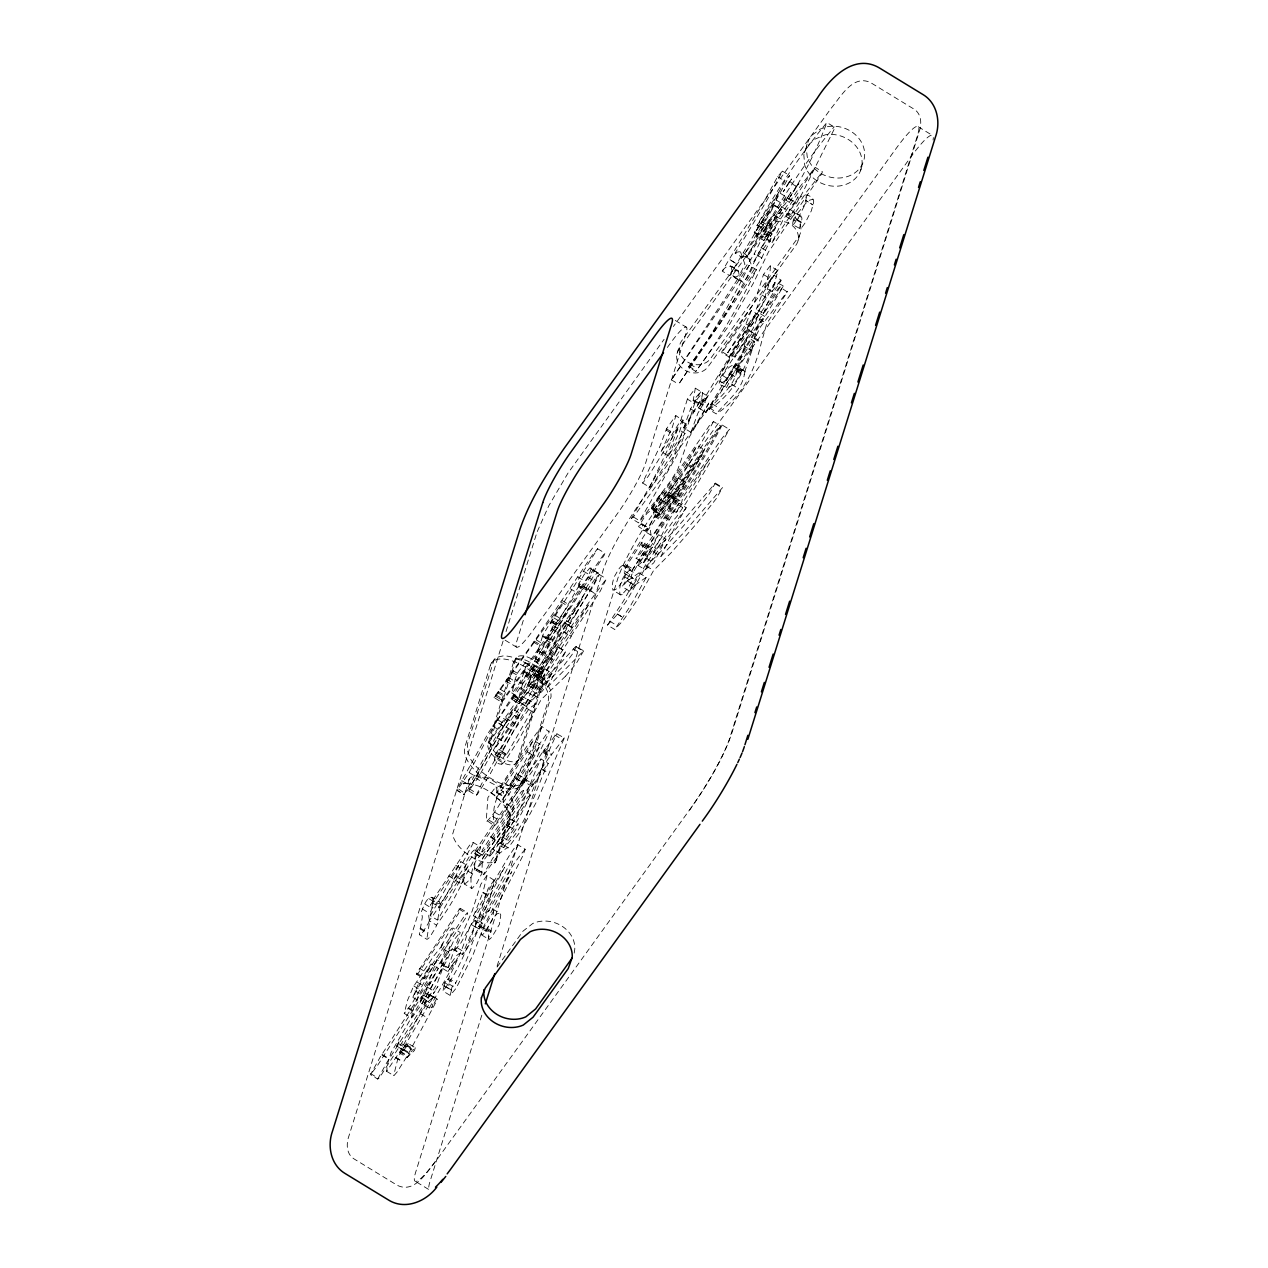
<?xml version="1.0" encoding="UTF-8"?>
<svg xmlns="http://www.w3.org/2000/svg" width="1268" height="1268" viewBox="0 0 1268 1268"><rect width="100%" height="100%" fill="white"/><g stroke="black" fill="none" stroke-linecap="round" stroke-linejoin="round"><path stroke-width="0.75" stroke-dasharray="5 3.75" d="M474.581 868.136L475.294 853.919L511.432 800.52L524.667 781.976L531.894 786.398L482.522 858.341L481.824 872.558L474.581 868.136L482.189 872.733L476.657 883.511L471.918 888.583L464.31 883.955L463.708 877.836L465.673 862.715L472.156 851.858L474.517 849.766L482.252 855.456L474.803 849.925M524.492 671.2L526.172 664.353L525.443 662.593L533.289 667.539L533.035 670.677L529.85 678.206L531.451 676.494L524.207 672.072L522.622 673.784L524.492 671.2L531.72 675.622M675.289 493.965L660.612 514.919L653.385 510.497L697.321 445.448L704.548 449.855L693.834 469.112L675.321 493.902M660.612 514.919L668.363 502.128M729.56 275.647L772.212 204.306L784.876 181.039L789.647 175.555L764.192 221.567A264.647 37.026 -58.6 0 1 757.995 231.949L742.398 257.499L735.171 253.077L742.699 240.872A357.941 50.086 -58.6 0 0 767.869 198.585L782.404 171.132L777.633 176.617L764.969 199.884L729.227 259.354L736.454 263.776L729.274 259.211L722.253 271.13L729.686 275.647L735.155 270.338M578.921 585.673L586.165 590.096L586.402 588.13L579.175 583.708L578.921 585.673L586.371 589.969L585.864 591.57L548.727 654.732L555.59 641.719L560.773 628.104L560.694 625.647L557.555 628.167L550.312 623.761L597.672 548.759L592.505 554.877L534.335 641.132L494.013 697.511L501.24 701.917L502.714 700.649L495.471 696.227L494.013 697.511M597.672 548.759L604.899 553.181L604.361 554.909L557.555 628.167M780.28 286.837L759.58 319.124L754.016 338.524C747.771 366.198 733.792 394.015 709.018 409.485L716.246 413.907C741.035 398.437 755.015 370.605 761.26 342.946L766.807 323.546L787.301 291.973L779.915 287.012A12.791 1.791 -58.6 0 0 778.314 288.486L751.116 325.892L749.103 330.805L756.33 335.228L726.279 380.479L783.513 285.95L775.556 281.94L756.267 309.202L763.51 313.624L783.513 285.95M525.19 849.275C507.168 869.705 495.836 897.142 480.778 920.283L473.55 915.861L509.023 856.074L514.966 847.103L517.804 844.757L525.19 849.275L522.574 856.312L500.321 899.678L482.141 930.823L472.964 955.058L456.084 988.295L450.172 995.443L451.487 989.928L443.943 985.933L451.487 989.928M541.959 726.643L533.02 746.804L517.819 774.51L525.063 778.932L534.335 762.813L549.266 731.874L541.959 726.643A9.51 1.331 -58.6 0 0 541.357 726.786L526.331 747.042L497.896 790.313L497.04 792.785L533.384 740.227L540.612 744.649L534.066 756.79L503.507 802.311L496.279 797.889L496.787 789.599L495.74 786.952L487.895 797.572L486.294 820.111L494.441 825.88L499.576 820.555L525.396 778.837L551.057 696.782L550.898 690.854L546.556 682.406A34.252 16.5 35.9 0 0 503.142 655.905L496.153 657.426L491.572 662.91M503.507 802.311L503.618 791.914L495.994 787.032M534.922 673.324L542.435 677.873L534.922 673.324L582.075 599.336L564.973 623.301L572.201 627.723L589.303 603.742L575.862 625.441M542.133 678.047L575.831 625.473M564.26 737.849L551.152 755.173L543.909 750.751L556.478 733.617L564.371 737.992L537.664 799.632L521.608 829.795L508.183 847.88L500.432 842.76L492.364 848.863L499.592 853.269L507.818 847.23M792.326 212.2L793.99 211.819L794.608 213.373L792.437 224.531L800.536 228.89A7.434 1.046 -58.6 0 0 801.566 227.828L804.34 223.976A5.785 0.808 -58.6 0 0 805.56 222.169L811.314 210.853L813.01 204.877A38.246 5.357 -58.6 0 0 813.676 201.057C813.184 197.19 806.765 193.275 803.183 195.51A44.174 6.181 -58.6 0 0 798.46 198.997L789.885 209.378L786.303 216.622L793.546 221.044C807.367 216.733 790.582 207.651 786.303 216.622M432.737 903.117L430.375 915.734L437.619 920.156L468.177 866.107L460.934 861.685L432.737 903.117L439.964 907.539L437.619 920.156M519.769 702.282L512.605 697.654L526.204 706.213L568.476 641.148L571.297 636.362L564.054 631.939L518.961 701.79L527.979 692.613L558.348 647.06L540.358 682.644L547.602 687.066L583.676 650.785L575.688 646.49L582.995 651.245M558.443 647.045L565.655 651.609L547.602 687.066M495.55 696.433L561.613 603.933L542.577 635.49L549.821 639.912L568.841 608.355L503.887 699.73L502.699 700.839L495.471 696.227M482.046 854.347C471.918 861.368 469.762 876.822 471.553 888.377M591.062 569.015L598.464 573.358L589.937 567.937L584.041 574.784L578.557 584.104L586.402 588.13M598.227 573.39L590.856 567.937M444.244 985.505L442.928 991.021L450.172 995.443M807.019 144.061L806.274 148.15L807.225 156.709A29.544 25.55 17.3 0 0 843.014 177.631A29.544 25.55 17.3 0 0 863.651 147.453A29.544 25.55 17.3 0 0 827.814 126.61L820.459 128.987L812.471 134.82A28.482 22.666 -7.9 0 0 808.619 140.162L803.833 154.886L804.673 164.903A29.544 25.55 17.3 0 0 840.462 185.825A29.544 25.55 17.3 0 0 861.099 155.647A29.544 25.55 17.3 0 0 825.262 134.804L815.165 139.052L809.539 143.95A23.157 13.647 -30.5 0 0 805.798 149.148L804.292 152.826M574.182 953.108L574.784 949.114A28.261 24.441 17.3 0 0 561.391 925.783A28.261 24.441 17.3 0 0 532.782 923.469L523.034 931.14L496.945 967.246M751.575 350.792L754.539 341.552L747.312 337.129L744.348 346.37L751.861 350.618L744.348 346.37M431.881 897.284C435.923 907.476 447.604 904.036 431.881 897.284C425.842 897.792 423.766 906.921 421.451 911.47L422.339 917.081L419.391 934.611L427.031 939.398L429.139 937.797A7.909 1.109 -58.6 0 0 430.074 936.608L435.415 927.954A5.738 0.808 -58.6 0 0 436.065 926.528L436.493 925.149L429.25 920.726L438.997 906.858A38.199 5.341 -58.6 0 0 447.873 892.196L456.654 875.57L463.882 879.992L455.101 896.619A38.199 5.341 -58.6 0 1 446.241 911.264L436.541 925.117M439.124 901.691L438.348 901.58A32.508 4.549 -58.6 0 0 437.492 901.897L432.071 908.427L428.695 915.876L429.583 921.487L426.793 939.287M719.146 383.205C721.888 375.439 732.001 356.482 742.43 369.02C739.181 375.582 735.678 385.456 727.515 387.596C710.682 381.731 724.44 384.933 727.499 378.165M726.39 387.628L733.3 375.249L740.116 369.416A126.657 17.72 -58.6 0 1 741.701 369.067L742.43 369.02M443.943 985.933L444.767 982.732L448.46 978.278L455.688 982.7L455.355 983.794L464.976 963.395A116.307 16.278 -58.6 0 0 471.11 948.416C468.906 947.671 484.851 914.339 482.902 927.97L511.796 871.718L508.088 877.836A277.296 38.801 -58.6 0 0 483.187 920.188L464.849 952.426L462.313 954.487L455.069 950.065L472.219 910.963L480.81 884.382L486.817 875.554L494.536 880.499L490.225 897.047L482.823 892.735L487.055 875.554M451.17 990.356L451.994 987.154L455.688 982.7M476.467 795.194L481.301 784.496L514.951 723.616L507.723 719.194L474.058 780.074L468.859 790.963L478.971 776.412L506.17 726.992L522.147 703.93L528.233 699.651L535.476 704.073L506.677 754.587L498.752 749.277L495.138 754.729L495.503 756.822L502.746 761.244C503.142 768.218 491.033 760.832 495.503 756.822M505.98 753.699L502.382 759.136L502.746 761.244M429.25 920.726L428.838 922.105A5.738 0.808 -58.6 0 1 428.172 923.532L422.83 932.186A7.941 1.109 -58.6 0 1 421.356 933.993L419.549 934.865M607.483 625.061L615.883 616.026L627.169 599.938L646.347 566.099L663.798 548.442L689.665 518.818L709.129 494.076L715.326 483.14L675.923 528.899L653.67 552.008L660.913 556.43L683.151 533.305L722.57 487.562L716.372 498.498L696.909 523.24L671.026 552.864L653.591 570.505L636.504 601.032L624.538 618.546A11.047 1.537 -58.6 0 1 622.636 621.035L614.711 629.483L607.483 625.061L623.476 601.064L639.009 572.882L646.236 577.305L630.703 605.486L614.711 629.483M500.591 842.808L507.771 848.023M525.475 663.053L532.766 667.126L525.126 676.827A10.112 1.411 -58.6 0 0 524.35 678.111L522.432 683.832L515.109 679.252L518.026 672.198L525.348 662.625M377.69 1079.068L387.2 1061.918L437 984.095L444.228 964.187L437 959.765L429.155 980.766L379.972 1057.496L370.462 1074.646L377.69 1079.068L379.497 1077.657L428.505 1001.324L432.927 997.52L425.683 993.098L421.277 996.902L377.674 1065.279L370.462 1074.646M386.629 1071.302L393.873 1075.724L397.264 1071.809L407.408 1055.61L437.476 999.295L430.423 994.286L400.165 1051.204L386.629 1071.302L387.58 1063.789L391.004 1052.725L425.683 993.098M770.437 265.884L770.12 270.718L764.826 287.075L772.069 291.497L777.981 270.734L770.183 265.868L763.479 274.522L754.476 302.339L721.888 351.569L721.761 352.821L729.401 357.101M777.68 270.306L770.706 278.944L761.719 306.745L733.047 349.524L728.989 357.243M687.383 399.135L680.647 420.738L661.151 451.566L668.379 455.973L687.89 425.145L694.61 403.541L697.717 398.421L702.71 392.715L700.396 405.094L707.893 396.282L700.649 391.86L693.152 400.688L695.324 388.182L687.383 399.135L694.61 403.541M503.095 641.022L348.922 1135.985C346.132 1143.593 346.275 1153.991 353.835 1158.778L397.249 1185.295C415.143 1194.218 427.585 1170.602 436.953 1159.618L690.157 809.079A59.929 8.385 -58.6 0 0 729.861 737.802L917.572 135.153A59.929 8.385 -58.6 0 0 895.731 149.022L642.971 498.689A59.929 8.385 -58.6 0 0 603.251 569.95L415.555 1172.615A59.929 8.385 -58.6 0 0 437.381 1158.746M506.027 631.575L536.633 533.337M496.057 721.698L469.16 772.577L457.336 790.043A12.553 1.759 -58.6 0 1 456.718 790.281L463.961 794.687L495.74 737.025L503.301 726.12L496.057 721.698L488.513 732.587L457.589 788.284L464.659 793.324M523.304 620.385L516.869 641.037A42.811 5.991 -58.6 0 0 532.465 631.131L617.31 513.762A42.811 5.991 -58.6 0 0 645.681 462.868L686.02 333.31A42.811 5.991 -58.6 0 0 670.423 343.216L666.984 347.971M416.712 974.426L417.172 974.331A8.622 1.205 -58.6 0 0 417.917 973.697L457.938 914.339A5.754 0.808 -58.6 0 0 458.81 912.801L460.395 908.839A10.144 1.411 -58.6 0 0 460.094 908.3L416.76 973.269L416.712 974.426L424.4 978.753A8.622 1.205 -58.6 0 0 425.145 978.119L465.182 918.745A5.754 0.808 -58.6 0 0 466.038 917.224L467.638 913.261A10.144 1.411 -58.6 0 0 467.321 912.722L463.549 917.255M403.985 1050.57L406.14 1046.449L404.001 1050.601L396.757 1046.195L398.897 1042.027L412.702 1050.332L415.302 1047.796L408.074 1043.39L405.459 1045.91A15.343 2.14 -58.6 0 0 405.158 1046.132L403.779 1047.336M412.861 997.33L417.869 985.109L431.072 963.934L438.316 968.356L432.087 980.053L420.104 1001.752L412.861 997.33L431.072 963.934M501.24 701.917L515.664 681.851M415.302 1047.796L414.462 1050.49L407.076 1057.512L399.848 1053.09L403.715 1047.384M463.644 917.113L426.714 972.699L423.956 978.848M511.606 699.159L518.834 703.581L511.606 699.159L512.605 697.654M513.54 696.243L514.206 695.244L521.386 699.793L520.768 700.665L513.54 696.243L514.206 695.244M420.104 1001.752L425.113 989.531L438.316 968.356M399.848 1053.09L407.234 1046.068L408.074 1043.39M524.207 672.072L520.577 681.011A9.32 1.3 -58.6 0 1 517.677 685.94L512.89 692.28A10.572 1.474 -58.6 0 1 512.05 692.883L515.204 679.41M427.126 987.043L426.222 989.198L430.708 982.082L427.126 987.043L434.353 991.465L433.371 993.747L437.951 986.504L434.353 991.465M522.574 683.769L518.961 697.289L524.904 690.363A9.32 1.3 -58.6 0 0 527.821 685.417L531.451 676.494M407.076 1057.512L410.959 1051.806M520.768 700.665L521.433 699.651M490.003 855.852L481.888 851.827L482.585 849.576L520.07 793.388A6.071 0.856 -58.6 0 1 520.894 792.31C523.209 787.856 530.515 793.72 530.309 796.082A6.784 0.951 -58.6 0 1 529.358 798.143L492.761 852.809M429.329 1007.965L458.62 956.135L459.571 953.282L456.369 955.771L448.048 967.611L440.82 963.189L449.126 951.365L452.327 948.86L446.827 960.558L422.086 1003.543L429.329 1007.965L432.245 1004.652A6.245 0.872 -58.6 0 1 432.753 1004.922L431.706 1007.838L436.398 999.152L437.65 998.708M579.127 585.547L541.499 650.31L551.929 628.849L553.45 621.225L550.312 623.761M497.04 792.785L504.268 797.207L516.028 777.141L548.584 731.208A9.51 1.331 -58.6 0 1 549.202 731.065M448.46 978.278L448.111 979.371L457.748 958.973A116.307 16.278 -58.6 0 0 463.882 943.994C467.115 937.242 470.951 910.535 483.282 924.324M489.115 856.249L492.459 849.338L508.833 824.691A7.291 1.014 -58.6 0 0 510.227 821.902L510.972 819.413A7.465 1.046 -58.6 0 0 510.719 819.144L485.311 854.156L476.007 870.308L483.251 874.73L484.249 874.286L499.687 853.095L492.444 848.672L476.15 870.339M497.183 842.348L527.298 797.81A6.071 0.856 -58.6 0 1 528.138 796.716L530.658 795.036M517.962 844.853C506.756 873.43 490.193 899.805 474.914 926.401C467.131 949.035 457.716 972.287 442.928 991.021M489.591 939.223L488.513 938.574L488.703 931.156L485.913 931.108L478.686 926.702L481.444 920.314A7.259 1.014 -58.6 0 1 482.728 918.19L485.343 914.402A12.189 1.712 -58.6 0 1 487.356 911.835L492.19 908.68L499.75 913.245L500.765 914.989L499.465 924.261L492.206 936.529A10.873 1.522 -58.6 0 1 490.336 938.637L489.638 939.192M591.237 568.936L587.845 577.099L595.088 581.505L598.464 573.358M525.618 780.708L525.935 779.677L533.162 784.099L532.845 785.114L525.618 780.708L530.515 773.67L540.992 758.961L548.236 763.384C534.208 791.581 527.631 825.785 503.57 847.626L496.327 843.22C520.403 821.363 526.981 787.159 540.992 758.961M585.8 588.526L593.297 576.464L598.068 572.344M523.415 790.614L523.066 791.66A6.784 0.951 -58.6 0 1 522.131 793.72L485.153 848.878A11.047 1.553 -58.6 0 1 483.298 850.986L481.888 851.827M485.913 931.108L492.586 918.825A12.189 1.712 -58.6 0 1 494.583 916.257L497.373 913.626L499.75 913.245M543.909 750.751L544.226 749.737L551.469 754.159L551.152 755.173M576.433 646.363L572.835 653.511L563.563 665.969L533.986 695.086L504.569 746.915L494.33 760.023M583.676 650.785L576.179 663.608L565.655 676.066M677.049 353.518L679.6 345.324M631.353 518.454L667.428 455.656L677.778 428.98L685.005 433.402L676.874 455.339L638.581 522.876L631.353 518.454L633.445 517.011L668.173 469.445L672.23 461.251L681.819 433.117L701.442 398.707L708.685 403.129L708.305 404.365L689.031 437.587L677.73 469.62L670.82 480.81L638.581 522.876M481.808 1015.192L430.026 1181.443A59.929 8.385 -58.6 0 0 429.313 1189.844L414.842 1180.999M497.104 966.073L617.722 578.794A59.929 8.385 -58.6 0 1 657.442 507.533L910.202 157.866A59.929 8.385 -58.6 0 1 933.058 140.019M668.379 455.973L679.521 431.691L683.135 420.5L675.733 415.587L666.492 428.853L659.962 446.225L642.527 482.949L649.882 487.451L652.117 485.39L685.005 433.402M688.556 367.007C712.14 335.418 731.858 300.785 749.166 265.297L756.41 269.719C739.101 305.208 719.384 339.84 695.783 371.429L688.556 367.007L721.286 321.755L746.075 278.897L761.196 247.625L815.229 167.376L822.456 171.798L821.093 174.778L768.44 252.047L753.303 283.319L728.529 326.177L695.783 371.429M627.391 580.966L634.618 585.388L627.391 580.966L639.009 572.882M683.151 420.073L673.72 433.276L667.19 450.647L649.85 486.722A5.88 0.824 -58.6 0 0 649.755 487.372L649.882 487.451M651.34 508.737L658.377 497.959L665.621 502.382L658.583 513.16L651.34 508.737L662.53 492.063L675.781 500.004L675.036 502.35L698.969 464.056L720.763 425.985L713.519 421.562L709.383 425.604L652.021 509.451L647.029 513.397A14.645 2.045 -58.6 0 0 645.428 515.474L638.549 526.616L645.887 531.276L652.671 519.896A14.645 2.045 -58.6 0 1 654.272 517.819L659.249 513.873L702.837 449.347L716.61 430.011L720.763 425.985M667.38 495.455L667.665 494.52L674.909 498.926L674.608 499.877L667.38 495.455L678.618 477.751L685.861 482.173L683.024 487.863A13.789 1.934 -58.6 0 1 681.645 489.987L674.608 499.877M700.649 391.86L690.6 408.867L683.706 427.902L690.933 432.309L708.685 403.129M746.662 257.277L763.922 226.94L756.631 236.054L763.875 240.476L771.15 231.362L753.889 261.683L746.662 257.277L763.938 233.677L771.182 238.099L770.104 240.825L762.876 236.403L761.513 237.385L754.206 232.757L776.159 200.011L778.726 192.34L785.954 196.746L783.402 204.433L761.513 237.385M785.954 196.746L764.873 229.571L756.98 225.561C777.252 189.582 800.536 154.157 826.91 122.505L834.439 127.212L834.043 129.494L802.327 193.164L796.589 203.007L788.839 211.185L782.768 220.41L772.038 242.632L764.794 238.226C771.435 227.067 774.938 212.58 785.035 204.259C802.279 179.2 816.513 150.353 826.91 122.505M756.631 236.054L774.558 205.178L781.785 209.6L763.875 240.476M653.385 510.497L686.59 464.69L697.321 445.448M707.893 396.282L697.844 413.289L690.933 432.309M764.208 229.983C784.496 193.988 807.779 158.563 834.138 126.927M709.018 409.485C719.146 396.932 734.901 386.296 737.358 368.782L737.913 367.023L745.14 371.445L744.601 373.188C742.129 390.718 726.374 401.354 716.246 413.907M727.737 352.662L745.933 323.895L751.385 310.502L758.613 314.924L753.16 328.317L734.964 357.085L727.737 352.662L756.235 312.942L698.589 407.868L705.911 412.465L717.815 396.646L754.539 341.552M713.519 421.562L688.762 464.548L667.808 497.928L668.537 495.582L654.462 516.266L649.802 525.649L644.398 530.88L643.431 530.563L642.369 524.096L641.196 523.938L638.644 526.87M789.314 182.148L789.568 181.34L796.558 186.57L789.314 182.148L791.581 179.026L783.228 191.737L789.568 181.34M727.784 377.801L735.202 364.613M793.546 221.044L797.128 213.816L805.703 203.419A44.174 6.181 -58.6 0 1 810.41 199.932L813.057 199.282M798.048 240.714L800.599 232.519M860.496 170.784L863.048 162.589M775.493 227.384L770.183 236.419A88.887 12.442 -58.6 0 0 774.875 229.223L775.493 227.384L768.25 222.978L767.695 224.658M490.225 897.047L480.778 920.283M653.67 552.008L668.315 521.497L678.982 503.269L686.21 507.675L676.319 524.445A18.021 2.52 -58.6 0 0 674.402 528.201L660.913 556.43M644.413 561.946L674.941 518.628A13.568 1.902 -58.6 0 0 676.747 516.583L685.988 503.127L729.385 429.424L722.395 437.84L673.229 508.119L631.448 571.186C622.398 558.237 619.006 569.237 614.33 576.607C613.284 579.539 609.401 592.314 615.519 589.557A31.177 4.359 -58.6 0 0 618.942 586.276L622.112 581.806A9.225 1.284 -58.6 0 0 623.856 579.016L625.996 574.024L633.223 578.446L628.738 587.116L622.223 594.343M642.052 542.118L641.862 545.763L645.254 542.656L636.092 558.285L643.336 562.691L652.497 547.079L649.089 550.169L649.295 546.54L642.052 542.118L627.771 563.88L624.157 570.822L624.347 573.421L633.223 578.446M632.05 578.636L631.353 575.276L643.399 555.321M538.472 649.248L542.815 635.284L550.058 639.69L542.26 662.91L547.808 656.206L503.634 726.199L496.39 721.777L540.58 651.784L535.128 658.552L537.806 650.357L538.472 649.248L545.7 653.67M537.267 531.561L548.743 505.869L568.001 473.091L664.083 339.349M440.82 963.189L451.281 933.724C456.321 916.605 441.312 945.452 440.852 948.686L442.912 942.076L440.82 947.323L433.608 956.183L413.305 986.9L407.551 1000.278L404.238 1013.401L411.482 1017.808L412.686 1016.746L421.15 1004.811L444.228 964.187M448.048 967.611L460.252 932.535L452.866 927.938M500.543 843.616C528.423 812.487 538.995 770.041 557.017 733.443M486.912 821.315C498.467 809.887 505.599 792.167 515.41 778.14L523.319 782.657M781.785 209.6L762.845 236.339L763.938 233.677M756.267 309.202L761.862 294.984L774.114 275.219L764.826 287.075M763.51 313.624L769.09 299.406L781.262 280.291L774.114 275.219M669.108 508.135L675.162 495.82A15.422 2.156 -58.6 0 0 675.543 494.441L675.432 493.141L702.107 454.958L669.108 508.135L676.335 512.541L683.135 502.255A5.833 0.808 -58.6 0 0 683.817 501.288L709.351 459.381L682.675 497.563L681.772 501.969L676.335 512.541M411.482 1017.808C415.254 990.276 437.444 969.988 450.14 946.483L448.079 953.108L454.118 939.81L460.094 932.36M756.41 269.719L678.665 384.267L761.909 257.769L754.206 253.996L762.876 236.403M761.434 258.418L770.104 240.825M745.14 371.445L737.421 367.562L744.617 346.196M744.665 371.984L751.861 350.618M473.55 915.861L482.823 892.735M532.687 674.402L535.571 668.933L542.815 673.356L534.731 689.38L527.488 684.974L531.086 677.429L532.687 674.402L539.914 678.808M565.623 676.113L541.214 699.508L518.454 740.258L504.569 761.767M504.22 782.863L511.448 787.285L504.268 797.207M511.448 787.285L540.612 744.649M508.484 677.397L515.711 681.819L587.496 577.606M517.819 774.51L525.396 778.837L521.449 785.161M572.201 627.723L565.179 622.953L496.39 721.777M565.211 623.095L572.454 627.517L503.634 726.199M658.583 513.16L669.758 496.47M785.891 200.217L790.899 192.467L785.891 200.217L793.118 204.639L798.143 196.873L793.118 204.639M661.151 451.566L672.278 427.284L675.907 415.65M432.848 899.995L469.604 845.217L473.059 842.348L480.429 846.85M440.091 904.417C453.041 885.048 464.976 864.063 480.287 846.77A13.33 1.87 -58.6 0 1 480.54 847.23L480.54 847.547A15.2 2.124 -58.6 0 1 480.239 848.878L461.124 883.812L453.881 879.39L473.313 842.808A13.33 1.87 -58.6 0 0 473.059 842.348M503.301 726.12L476.403 776.983L464.579 794.465A12.553 1.759 -58.6 0 1 463.961 794.687M488.275 742.572A5.833 0.824 -58.6 0 0 488.941 742.414L513.001 709.066L520.245 713.488L496.168 746.82L488.275 742.572L519.278 697.02L529.231 677.049L533.511 669.726L535.571 668.933M495.503 746.995L526.521 701.442L536.475 681.471L540.754 674.148L542.815 673.356M469.334 778.917L452.66 834.075A26.549 12.775 35.9 0 0 471.395 856.835A26.549 12.775 35.9 0 0 496.073 860.576L513.255 808.191L513.508 804.578A26.549 12.775 35.9 0 0 494.774 781.817A26.549 12.775 35.9 0 0 470.095 778.061L466.497 782.657L463.327 783.814L465.372 783.576L464.12 783.64C483.631 783.45 499.021 797.065 509.134 812.138L506.233 808.191L510.861 815.593L510.433 812.487L494.789 862.922L496.834 859.72M496.279 797.889L526.838 752.368L533.384 740.227M637.899 565.322L646.521 558.411L658.583 534.716L665.811 539.122L653.765 562.834L645.143 569.744L637.899 565.322L658.583 534.716M544.828 668.807L531.466 689.697C543.005 702.504 546.698 679.585 552.071 673.229L544.828 668.807L535.746 685.766L531.657 689.602M705.911 412.465L763.463 317.365L734.964 357.085M756.33 335.228L760.578 326.748L787.523 291.26M535.476 704.073L529.39 708.337L513.397 731.414L489.274 775.588L477.719 793.784M513.001 709.066L507.422 719.447L514.951 723.616M520.245 713.488L514.649 723.87M430.375 915.734L460.934 861.685M430.423 994.286L429.17 994.73L424.463 1003.432L425.509 1000.5A6.245 0.872 -58.6 0 0 425.002 1000.23L422.086 1003.543M528.233 699.651L499.449 750.165L506.677 754.587M475.009 851.034L544.226 749.737M482.252 855.456L551.469 754.159M440.63 967.23L447.287 957.372L440.63 967.23L447.858 971.637L454.515 961.794L447.858 971.637M516.092 778.235L518.168 774.415M396.757 1046.195L398.897 1042.027M792.532 224.674L793.308 224.468A7.434 1.046 -58.6 0 0 794.323 223.422L797.112 219.554A5.785 0.808 -58.6 0 0 798.333 217.747L804.086 206.43L805.719 200.392L813.01 204.877L805.624 200.502A38.341 5.357 -58.6 0 0 806.432 196.112L805.814 194.876M501.003 752.574L508.246 756.996M669.71 496.565L665.351 502.556L658.108 498.134L662.498 492.063M437 959.765L412.338 1003.02L404.238 1013.401M509.99 784.702L516.821 772.862A19.432 2.71 -58.6 0 0 515.093 776.587L509.99 784.702L517.217 789.124L522.353 780.977A18.972 2.647 -58.6 0 1 524.017 777.395L517.217 789.124M524.318 782.467L525.935 779.677M531.546 786.873L533.162 784.099M768.25 222.978L762.94 232.012A88.887 12.442 -58.6 0 0 767.647 224.801M683.706 427.902L701.442 398.707M503.222 791.454C492.507 798.412 493.062 814.531 494.155 825.722M432.927 997.52L398.247 1057.132L393.682 1075.454M756.98 225.561L778.726 192.34M576.243 613.712L595.041 581.552M633.255 572.248L624.221 566.764L645.19 534.066L720.256 426.619L722.158 425.002L729.385 429.424M796.811 185.762L790.455 196.16L798.808 183.432L796.558 186.57M576.227 613.744L532.703 682.564L573.39 623.349L606.405 578.81L600.255 591.126L570.917 636.314L563.674 631.892L593.028 586.704L599.32 574.515L596.182 577.289L525.459 678.142C553.434 637.709 575.926 593.678 604.281 553.64M478.686 926.702A79.979 11.19 -58.6 0 1 480.287 926.322C484.598 925.941 478.527 937.115 483.092 934.231A10.794 1.506 -58.6 0 0 484.614 932.551L491.778 920.853A7.339 1.03 -58.6 0 0 492.396 919.395L493.617 911.961L492.523 908.839M552.071 673.229L538.741 694.119M677.778 428.98L648.17 476.435L642.638 483.029M526.204 706.213L535.223 697.02L565.671 651.467M722.158 425.002C698.303 470.666 668.807 513.952 638.676 555.891A11.158 1.553 -58.6 0 1 637.17 557.54L636.092 558.285M527.488 684.974L534.906 673.641M534.731 689.38L542.435 677.873M771.182 238.099L753.889 261.683M494.33 659.075L467.638 743.428L467.401 750.751L470.856 759.58A34.252 16.5 35.9 0 0 514.269 786.097L519.436 784.987L524.207 781.342M747.312 337.129L710.587 392.24L698.684 408.042M643.431 555.289L649.295 546.54M772.069 291.497L781.231 279.546M774.558 205.178L754.286 232.963M749.166 265.297L671.422 379.845L754.666 253.346L754.206 253.996M764.794 238.226L799.981 186.697L815.229 167.376M772.038 242.632L807.209 191.119L822.456 171.798M751.385 310.502L721.761 352.821M758.613 314.924L729.417 357.085M749.103 330.805L719.035 376.057L776.285 281.528M668.379 502.112L704.548 449.855M532.845 785.114L548.236 763.384M455.069 950.065L461.187 942.504L475.96 915.765A277.296 38.801 -58.6 0 1 500.844 873.43L504.569 867.312L475.659 923.564L476.039 919.902M675.781 500.004L653.702 534.082L651.118 535.255L643.431 530.563M645.143 569.744L665.811 539.122M674.909 498.926L661.119 518.786L653.892 514.364L667.665 494.52M634.729 585.024L629.594 591.221L622.176 586.656L641.037 556.256L678.982 503.269M629.451 591.237L648.265 560.662L686.21 507.675M439.964 907.539L468.177 866.107M678.618 477.751L667.491 493.537M685.861 482.173L676.129 495.994M651.118 535.255L650.119 528.914L648.423 528.36L646.014 531.26M689.713 809.951C706.022 786.382 721.698 761.799 731.367 734.663L919.078 132.015C921.868 124.407 921.725 114.009 914.165 109.222L870.751 82.705C852.857 73.782 840.415 97.398 831.047 108.382L673.356 326.526M627.501 580.601L622.208 586.815M503.57 847.626L516.076 829.114A7.291 1.014 -58.6 0 0 517.455 826.324L517.724 825.658A15.581 2.171 -58.6 0 0 518.121 824.374L518.2 823.82A7.465 1.046 -58.6 0 0 517.962 823.566L492.539 858.563L483.251 874.73M676.113 496.01L663.719 513.033A21.746 3.043 -58.6 0 1 662.546 514.523L662.181 514.982A20.462 2.869 -58.6 0 1 661.135 516.203L661.119 518.786M514.206 660.818L516.409 657.775M518.834 703.581L519.848 702.076M624.125 570.869L631.353 575.276M516.377 762.94L518.58 759.897M453.881 879.39L456.654 875.57M461.124 883.812L463.882 879.992M666.049 495.534L656.491 508.626M727.23 378.514L728.054 377.436M492.745 852.841L490.098 855.789M477.703 793.816L476.609 795.068M575.688 646.49L559.822 663.925L540.358 682.644M504.521 761.83L501.573 764.446M507.707 721.048L500.464 716.642M411.038 1051.727L411.862 1050.966M646.236 577.305L634.618 585.388M644.398 561.962L643.336 562.691M742.477 282.051L740.179 280.307L738.436 271.098C732.952 265.551 726.532 263.665 722.459 271.225M738.436 271.098L730.748 266.676M735.171 253.077C745.013 247.45 750.957 261.081 752.162 268.689L746.915 277.961L742.541 282.051M742.398 257.499L743.444 256.818M457.304 788.965L456.813 789.98L464.056 794.402M799.553 216.685C805.212 215.893 798.84 225.942 799.759 229.096M622.208 594.359L621.732 594.613A36.946 5.167 -58.6 0 1 620.607 594.851L620.052 594.518C618.293 585.594 622.921 574.531 630.402 569.697M625.996 574.024L624.807 574.214M743.524 256.786L747.787 256.405M735.281 270.306L737.992 271.098M447.953 951.761L440.82 947.323M731.208 266.676L733.205 276.329L741.067 280.925M494.282 879.96L488.037 888.805L479.447 915.385L462.313 954.487M471.902 873.525L464.643 869.119M620.575 594.851L612.824 590.111M468.859 783.751L465.927 783.592L466.973 783.656M733.823 276.503C739.006 279.277 742.683 268.134 744.918 264.267L740.544 251.983M417.204 982.129L424.511 986.567M481.618 934.928L488.846 939.35M464.31 883.955C469.842 881.767 472.932 873.319 474.977 867.772M542.26 636.219L549.583 640.689M486.801 929.492L494.06 933.882M918.27 126.768L932.741 135.597M782.404 171.132L789.647 175.555M777.633 176.617L784.876 181.039M789.346 198.585L796.589 203.007M787.079 197.745L794.307 202.167M776.159 200.011L783.402 204.433M789.885 209.378L801.233 216.242M781.611 206.763L788.839 211.185M774.399 205.685L781.627 210.108M797.112 219.554L804.34 223.976M796.811 220.093L804.039 224.515M787.016 214.371L794.244 218.778M775.54 215.988L782.768 220.41M761.703 221.631L768.931 226.037M759.437 222.661L766.664 227.083M757.63 225.149L764.873 229.571M767.901 231.521L775.144 235.943M766.617 233.296L773.86 237.718M754.397 231.996L761.624 236.403M761.196 247.625L768.44 252.047M763.479 274.522L770.706 278.944M730.305 265.741L737.532 270.147M733.49 276.535L740.734 280.957M734.695 277.565L741.923 281.971M761.862 294.984L769.09 299.406M760.435 313.798L767.663 318.22M759.58 319.124L766.807 323.546M745.933 323.895L753.16 328.317M748.865 330.14L756.108 334.546M754.492 337.7L761.735 342.122M754.016 338.524L761.26 342.946M675.273 320.455L686.527 327.318M722.808 352.235L730.035 356.657M737.31 368.116L744.538 372.538M737.358 368.782L744.601 373.188M734.251 367.657L741.479 372.079M736.66 370.034L744.094 374.678M736.375 371.096L743.603 375.518M730.542 373.981L737.786 378.403M722.649 375.566L729.877 379.972M731.462 384.315L738.689 388.737M719.685 380.939L726.913 385.361M689.982 364.106L697.226 368.528M688.778 366.278L696.005 370.7M695.324 388.182L702.567 392.604M712.378 403.969L719.606 408.375M671.422 379.845L678.665 384.267M701.061 399.943L708.305 404.365M709.494 407.947L716.721 412.369M698.795 402.384L706.038 406.79M693.992 400.117L701.236 404.54M693.152 400.688L700.396 405.094M698.589 407.868L705.832 412.29M690.6 408.867L697.844 413.289M680.647 420.738L687.89 425.145M666.492 428.853L673.72 433.276M666.286 430.201L673.53 434.623M686.955 463.533L694.182 467.955M686.59 464.69L693.834 469.112M715.326 483.14L722.57 487.562M715.263 483.837L722.491 488.243M678.618 478.416L685.861 482.839M673.546 488.037L680.789 492.459M675.432 493.141L682.675 497.563M669.108 492.602L676.351 497.024M675.701 498.102L682.929 502.524M669.567 494.71L676.795 499.132M669.282 494.885L676.526 499.307M678.396 504.965L685.639 509.387M652.481 507.66L659.709 512.082M651.625 507.866L658.853 512.288M653.4 509.704L660.628 514.126M664.955 517.075L672.183 521.497M652.021 509.451L659.249 513.873M656.491 508.611A20.985 2.932 -58.6 0 1 653.575 512.145L660.818 516.551M654.462 516.266L661.69 520.688M633.445 517.011L640.673 521.433M642.369 524.096L649.596 528.518M641.196 523.938L648.423 528.36M643.637 544.907L650.864 549.329M641.862 545.763L649.089 550.169M643.779 553.054L651.007 557.476M642.749 553.878L649.977 558.3M646.521 558.411L653.765 562.834M646.347 566.099L653.591 570.505M626.867 565.354L634.111 569.776M623.174 565.29L630.814 569.966M624.95 577.083L632.193 581.505M599.178 574.388L606.405 578.81M583.629 571.25L590.856 575.672M577.859 576.972L585.087 581.378M578.636 587.147L585.864 591.57M617.453 613.997L624.68 618.419M617.294 614.124L624.538 618.546M570.093 588.606L577.336 593.012M609.797 621.193L617.025 625.615M562.263 600.636L569.506 605.058M561.011 601.951L568.254 606.373M566.542 620.86L573.77 625.267M555.416 615.487L562.659 619.909M553.942 617.944L561.185 622.366M553.45 621.225L560.694 625.647M551.786 621.875L559.029 626.297M551.263 622.16L558.491 626.582M551.929 628.849L559.156 633.271M573.358 648.962L580.601 653.385M548.362 637.297L555.59 641.719M546.334 640.102L553.561 644.524M558.332 647.488L565.56 651.895M536.427 639.975L543.671 644.398M534.335 641.132L541.579 645.555M533.368 641.988L540.596 646.411M537.806 650.357L545.05 654.779M548.22 656.697L555.463 661.119M547.301 657.521L554.544 661.944M505.108 640.166L516.361 647.029M535.017 658.488L542.26 662.91M535.698 665.415L542.926 669.837M534.795 666.16L542.038 670.582M536.348 670.899L543.576 675.321M533.511 669.726L540.754 674.148M513.144 670.709L520.371 675.115M535.746 685.766L542.973 690.188M512.114 672.294L519.515 676.605M529.073 682.691L536.316 687.113M534.906 686.923L542.133 691.345M533.986 695.086L541.214 699.508M520.53 687.605L527.773 692.011M506.471 679.141L513.714 683.563M527.979 692.613L535.223 697.02M519.611 688.413L526.854 692.835M505.916 680.964L513.144 685.37M521.861 696.148L529.105 700.57M519.278 697.02L526.521 701.442M511.717 692.883L518.961 697.289M514.158 695.387L521.386 699.793M513.572 696.1L520.815 700.522M499.846 689.015L507.089 693.422M522.147 703.93L529.39 708.337M526.838 708.384L534.082 712.806M498.324 691.615L505.567 696.021M497.294 692.502L504.537 696.909M495.883 694.912L503.111 699.334M554.829 735.06L562.073 739.482M514.507 715.342L521.75 719.764M514.38 715.596L521.608 720.018M498.166 720.066L505.409 724.488M545.082 748.548L552.325 752.97M506.17 726.992L513.397 731.414M543.132 751.242L550.375 755.665M542.625 752.146L549.868 756.568M492.444 725.93L499.671 730.352M527.187 751.813L534.414 756.235M497.516 738.103L504.759 742.525M541.674 769.042L548.917 773.464M488.37 742.731L495.614 747.137M496.565 752.304L503.792 756.727M495.138 754.729L502.382 759.136M515.41 778.14L522.638 782.562M476.99 775.636L484.217 780.058M469.16 772.577L476.403 776.983M475.373 777.839L482.617 782.261M497.658 792.627L504.902 797.033M490.637 792.643L497.88 797.065M506.407 803.864L513.651 808.287M461.647 780.612L468.875 785.035M469.366 788.902L476.594 793.324M468.859 790.963L476.102 795.369M510.846 819.16L518.089 823.582M494.647 812.17L501.874 816.576M492.333 816.132L499.576 820.555M505.995 824.454L513.239 828.876L505.805 824.612M489.305 820.348L496.533 824.755M503.111 837.419L510.354 841.841M490.7 836.785L497.944 841.191M490.653 836.928L497.896 841.35M475.595 853.491L482.839 857.913M475.294 853.919L482.522 858.341M477.434 869.547L484.677 873.953M455.719 865.315L462.947 869.721M483.108 892.26L490.336 896.682M456.306 876.663L463.549 881.086M448.603 875.903L455.83 880.309M460.284 908.332L467.527 912.754M458.953 909.061L466.196 913.483M474.739 920.394L481.983 924.8M481.46 926.734L488.703 931.156M474.914 926.401L482.141 930.823M428.743 898.6L435.97 903.022M471.617 924.705L478.86 929.127M424.843 904.005L432.071 908.427M422.244 908.918L429.487 913.34M457.621 948.02L464.849 952.426M420.326 928.049L427.554 932.471M419.93 928.778L427.157 933.185M452.327 948.86L459.571 953.282M441.977 964.71L449.221 969.132M447.335 979.165L454.562 983.588M448.84 983.873L456.084 988.295M444.767 982.732L451.994 987.154M419.47 968.276L426.714 972.699M416.76 973.269L424.003 977.676M430.232 994.873L437.476 999.295M429.17 994.73L436.398 999.152M413.828 985.981L421.055 990.403M423.005 994.857L430.232 999.279M414.905 990.784L422.133 995.206M421.277 996.902L428.505 1001.324M425.509 1000.151L432.737 1004.573M420.691 1013.829L427.918 1018.252M408.835 1007.997L416.062 1012.419M408.106 1008.456L415.349 1012.878M406.394 1044.626L413.637 1049.032M407.234 1046.068L414.462 1050.49M398.453 1043.485L405.681 1047.907M403.62 1049.286L410.864 1053.692M396.726 1046.037L410.372 1054.374M400.165 1051.204L407.408 1055.61M400.212 1051.933L407.44 1056.355M395.727 1057.353L402.955 1061.76M395.378 1057.528L402.622 1061.95M382.286 1054.548L389.53 1058.97M381.842 1054.913L389.07 1059.335M370.573 1073.568L377.801 1077.99M487.435 928.477L494.568 933.058M498.752 749.277L499.449 750.165M623.587 565.544L624.221 566.764M653.575 512.145L653.892 514.364M490.336 665.367L464.801 747.359A34.252 16.5 35.9 0 0 488.624 781.437A34.252 16.5 35.9 0 0 522.685 782.705L548.22 700.713A34.252 16.5 35.9 0 0 524.381 666.635A34.252 16.5 35.9 0 0 490.336 665.367M513.588 662.039L488.053 744.031A17.118 8.242 35.9 0 0 499.972 761.069A17.118 8.242 35.9 0 0 516.995 761.703L542.53 679.711A17.118 8.242 35.9 0 0 530.626 662.673A17.118 8.242 35.9 0 0 513.588 662.039M515.791 658.995L490.256 741.003A17.118 8.242 35.9 0 0 502.176 758.026A17.118 8.242 35.9 0 0 519.198 758.676L544.733 676.668A17.118 8.242 35.9 0 0 532.814 659.645A17.118 8.242 35.9 0 0 515.791 658.995M495.281 861.527L494.789 862.922L495.281 861.527M432.864 901.215L430.375 905.225L432.864 901.215M587.813 588.717L594.771 593.614L587.813 588.717M769.581 219.269L681.661 340.886A17.118 14.82 17.3 0 0 687.351 361.887A17.118 14.82 17.3 0 0 710.603 358.559L798.523 236.942A17.118 14.82 17.3 0 0 792.849 215.94A17.118 14.82 17.3 0 0 769.581 219.269M767.029 227.463L679.109 349.096A17.118 14.82 17.3 0 0 684.799 370.097A17.118 14.82 17.3 0 0 708.051 366.769L795.971 245.136A17.118 14.82 17.3 0 0 790.297 224.135A17.118 14.82 17.3 0 0 767.029 227.463"/><path stroke-width="1.5" d="M483.964 989.611L483.805 991.227A28.261 24.441 17.3 0 0 497.199 1014.574A28.261 24.441 17.3 0 0 525.808 1016.873L535.619 1008.948L572.153 957.99M525.063 614.758L557.223 511.495A42.811 5.991 -58.6 0 1 585.578 460.585L663.544 352.742M485.327 1003.86L494.742 973.634M744.918 744.76L747.866 735.313M754.92 712.632L756.695 706.973M761.402 691.852L764.335 682.406M769.042 667.301L773.163 654.066M779.059 635.173L780.819 629.514M785.526 614.394L789.647 601.175M803.183 557.73L806.115 548.283M809.65 536.935L813.771 523.716M827.307 480.271L830.239 470.824M833.773 459.491L837.894 446.257M851.43 402.812L854.363 393.365M857.897 382.033L863.191 365.026M875.554 325.353L879.675 312.134M885.555 293.241L887.315 287.567M894.384 264.901L896.143 259.227M899.678 247.894L903.799 234.675M918.507 187.442L920.267 181.768M923.801 170.435L927.922 157.216M747.851 739.307L935.562 136.659C940.808 121.934 937.195 103.168 923.152 94.656L879.738 68.155C854.252 52.622 829.858 78.41 817.163 98.365L564.387 448.032C546.936 473.233 530.262 499.576 520.149 528.693L332.438 1131.341C327.192 1146.066 330.805 1164.832 344.848 1173.344L388.262 1199.845C404.825 1210.449 425.921 1201.668 436.826 1187.102M699.984 824.327L451.852 1167.574A59.929 8.385 -58.6 0 1 447.144 1173.883M702.298 821.125L704.628 817.908A59.929 8.385 -58.6 0 0 736.93 764.319M441.058 1182.299L445.765 1176.435M442.786 1179.319A59.929 8.385 -58.6 0 1 435.479 1187.117M744.332 746.646A59.929 8.385 -58.6 0 1 742.557 751.655M742.002 753.065A59.929 8.385 -58.6 0 1 740.068 757.598M739.339 759.199A59.929 8.385 -58.6 0 1 737.77 762.575M481.412 997.805L481.254 999.422A28.261 24.441 17.3 0 0 494.647 1022.769A28.261 24.441 17.3 0 0 523.256 1025.067L533.051 1017.221L568.222 968.578L572.233 957.324A28.261 24.441 17.3 0 0 558.823 933.977A28.261 24.441 17.3 0 0 530.23 931.679L520.466 939.414L485.295 988.073L481.412 997.805M542.752 502.651L502.397 632.209A42.811 5.991 -58.6 0 0 517.994 622.303L602.839 504.933A42.811 5.991 -58.6 0 0 631.195 454.023L671.549 324.481A42.811 5.991 -58.6 0 0 655.952 334.387L571.107 451.757A42.811 5.991 -58.6 0 0 542.752 502.651"/></g></svg>
